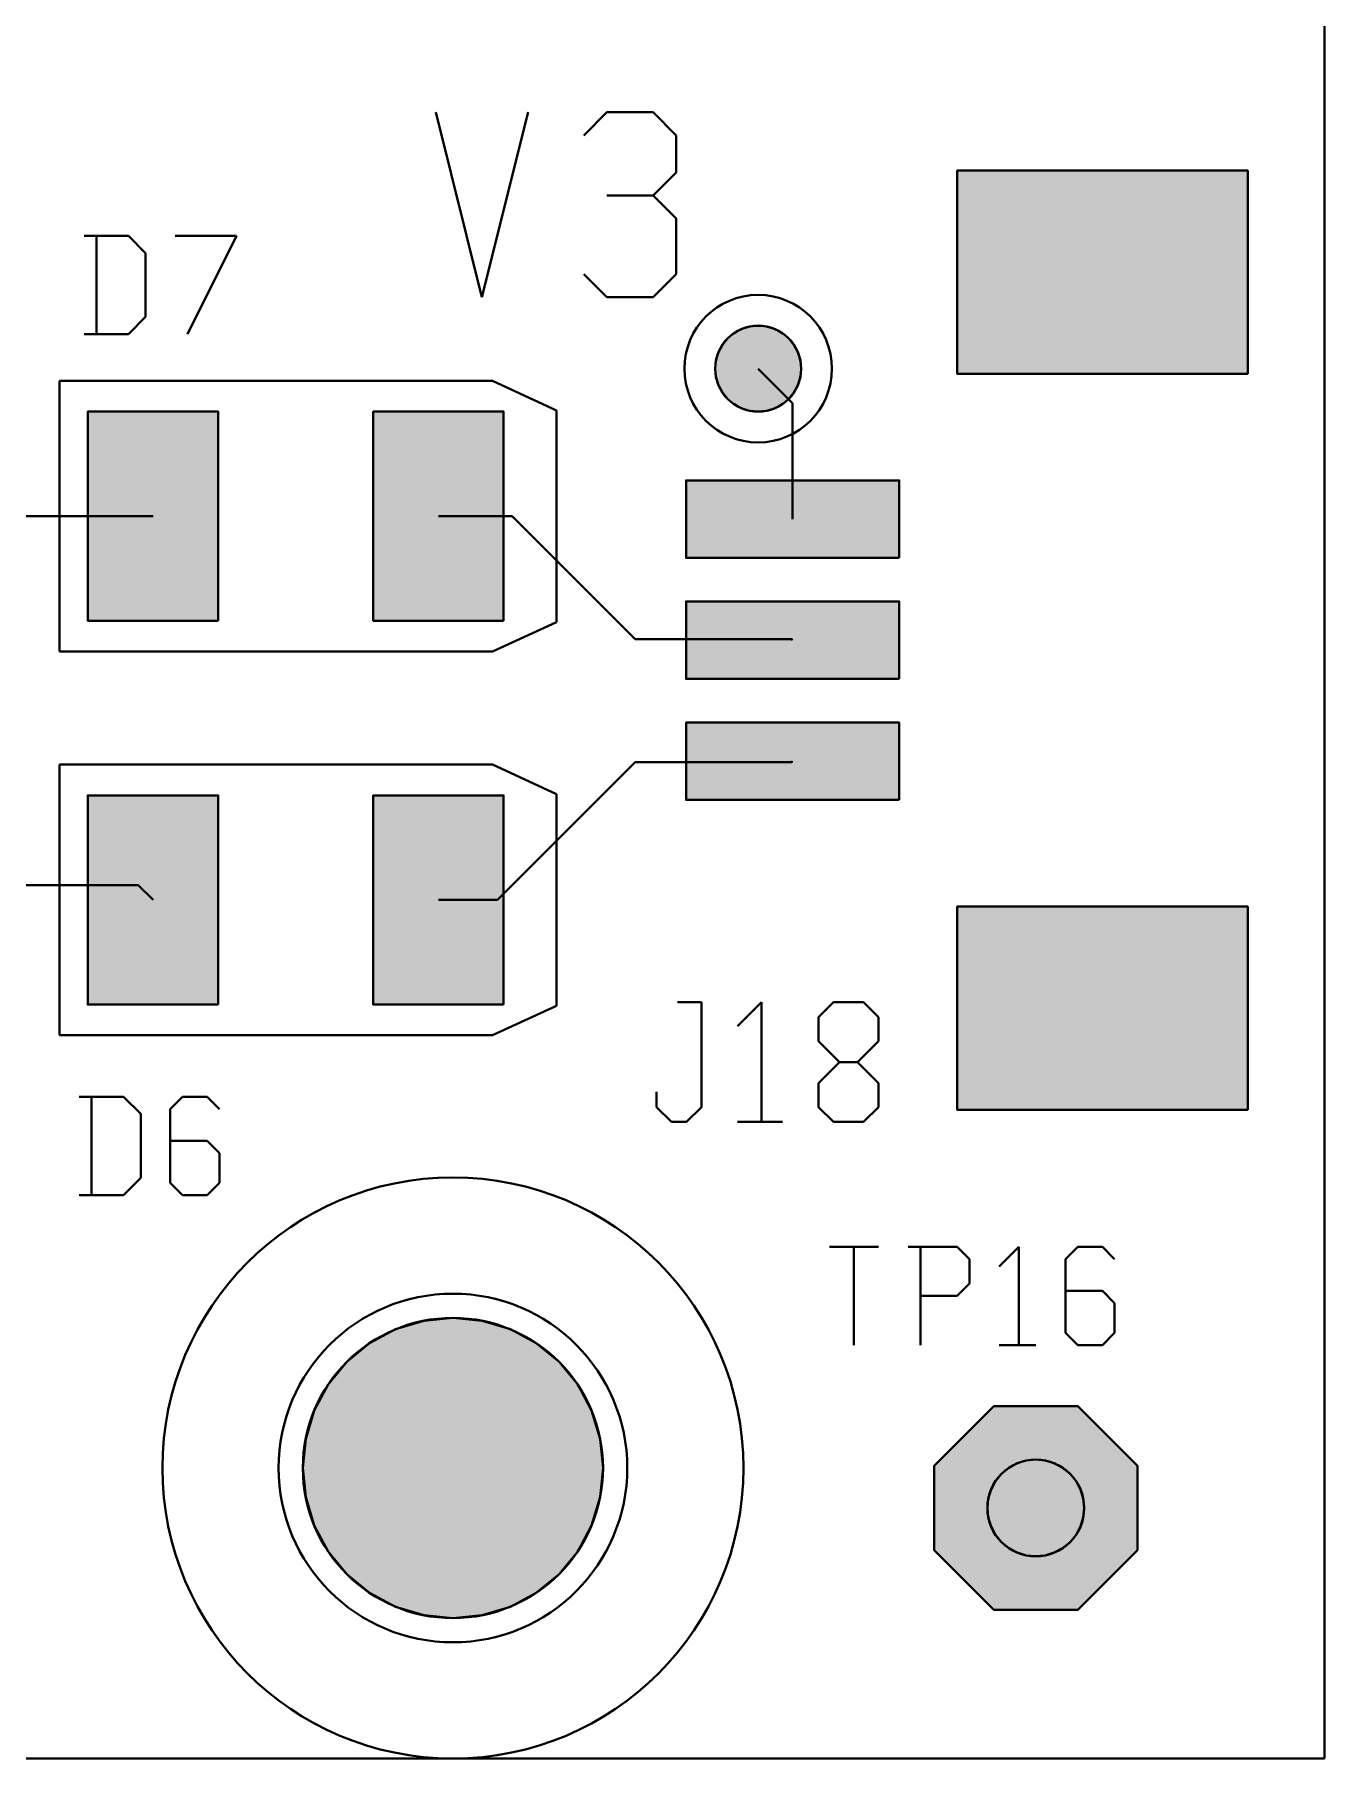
# Model space of a CAD drawing. Header units: millimetres. Extents: x 2 to 69.5, y 2.4 to 50.4.
# Drawn here: x 56.19 to 69.51, y 2.44 to 20.24 of the extents above; entities that cross this region are included whole.
import ezdxf

# ---------------------------------------------------------------- set-up
doc = ezdxf.new("R2010")
doc.units = ezdxf.units.MM
for name, color, linetype in [('bottom_copper', 7, 'Continuous'), ('bottom_silk', 7, 'Continuous'), ('drill_plated', 7, 'Continuous'), ('outline', 7, 'Continuous'), ('top_copper', 7, 'Continuous'), ('top_silk', 7, 'Continuous')]:
    doc.layers.add(name, color=color, linetype=linetype)

msp = doc.modelspace()

# ---------------------------------------------------------------- hatches: boundary and pattern name
at = {"layer": 'bottom_copper', "lineweight": 40}
for points in [[(64.095, 16.707), (64.07, 16.624), (64.029, 16.547), (63.973, 16.48), (63.906, 16.425), (63.829, 16.384), (63.746, 16.358), (63.659, 16.35), (63.572, 16.358), (63.489, 16.384), (63.412, 16.425), (63.345, 16.48), (63.289, 16.547), (63.248, 16.624), (63.223, 16.707), (63.215, 16.794), (63.223, 16.881), (63.248, 16.964), (63.289, 17.041), (63.345, 17.109), (63.412, 17.164), (63.489, 17.205), (63.572, 17.23), (63.659, 17.239), (63.746, 17.23), (63.829, 17.205), (63.906, 17.164), (63.973, 17.109), (64.029, 17.041), (64.07, 16.964), (64.095, 16.881), (64.103, 16.794), (64.095, 16.707)], [(62.027, 5.14), (61.939, 4.849), (61.796, 4.581), (61.603, 4.346), (61.368, 4.153), (61.1, 4.01), (60.809, 3.922), (60.507, 3.892), (60.205, 3.922), (59.914, 4.01), (59.646, 4.153), (59.411, 4.346), (59.218, 4.581), (59.075, 4.849), (58.987, 5.14), (58.957, 5.442), (58.987, 5.744), (59.075, 6.035), (59.218, 6.303), (59.411, 6.538), (59.646, 6.731), (59.914, 6.874), (60.205, 6.962), (60.507, 6.992), (60.809, 6.962), (61.1, 6.874), (61.368, 6.731), (61.603, 6.538), (61.796, 6.303), (61.939, 6.035), (62.027, 5.744), (62.057, 5.442), (62.027, 5.14)], [(67.576, 4.595), (66.96, 3.979), (66.091, 3.979), (65.476, 4.595), (65.476, 5.464), (66.091, 6.08), (66.96, 6.08), (67.576, 5.464), (67.576, 4.595)], [(67.016, 4.932), (66.988, 4.838), (66.941, 4.752), (66.879, 4.676), (66.803, 4.614), (66.717, 4.568), (66.623, 4.539), (66.526, 4.53), (66.428, 4.539), (66.334, 4.568), (66.248, 4.614), (66.172, 4.676), (66.11, 4.752), (66.064, 4.838), (66.035, 4.932), (66.026, 5.029), (66.035, 5.127), (66.064, 5.221), (66.11, 5.307), (66.172, 5.383), (66.248, 5.445), (66.334, 5.491), (66.428, 5.52), (66.526, 5.529), (66.623, 5.52), (66.717, 5.491), (66.803, 5.445), (66.879, 5.383), (66.941, 5.307), (66.988, 5.221), (67.016, 5.127), (67.026, 5.029), (67.016, 4.932)]]:
    msp.add_hatch(color=7, dxfattribs=at).paths.add_polyline_path(points, flags=0)
at = {"layer": 'drill_plated', "lineweight": 40}
for points in [[(64.095, 16.707), (64.07, 16.624), (64.029, 16.547), (63.973, 16.48), (63.906, 16.425), (63.829, 16.384), (63.746, 16.358), (63.659, 16.35), (63.572, 16.358), (63.489, 16.384), (63.412, 16.425), (63.345, 16.48), (63.289, 16.547), (63.248, 16.624), (63.223, 16.707), (63.215, 16.794), (63.223, 16.881), (63.248, 16.964), (63.289, 17.041), (63.345, 17.109), (63.412, 17.164), (63.489, 17.205), (63.572, 17.23), (63.659, 17.239), (63.746, 17.23), (63.829, 17.205), (63.906, 17.164), (63.973, 17.109), (64.029, 17.041), (64.07, 16.964), (64.095, 16.881), (64.103, 16.794), (64.095, 16.707)], [(62.027, 5.14), (61.939, 4.849), (61.796, 4.581), (61.603, 4.346), (61.368, 4.153), (61.1, 4.01), (60.809, 3.922), (60.507, 3.892), (60.205, 3.922), (59.914, 4.01), (59.646, 4.153), (59.411, 4.346), (59.218, 4.581), (59.075, 4.849), (58.987, 5.14), (58.957, 5.442), (58.987, 5.744), (59.075, 6.035), (59.218, 6.303), (59.411, 6.538), (59.646, 6.731), (59.914, 6.874), (60.205, 6.962), (60.507, 6.992), (60.809, 6.962), (61.1, 6.874), (61.368, 6.731), (61.603, 6.538), (61.796, 6.303), (61.939, 6.035), (62.027, 5.744), (62.057, 5.442), (62.027, 5.14)], [(67.016, 4.932), (66.988, 4.838), (66.941, 4.752), (66.879, 4.676), (66.803, 4.614), (66.717, 4.568), (66.623, 4.539), (66.526, 4.53), (66.428, 4.539), (66.334, 4.568), (66.248, 4.614), (66.172, 4.676), (66.11, 4.752), (66.064, 4.838), (66.035, 4.932), (66.026, 5.029), (66.035, 5.127), (66.064, 5.221), (66.11, 5.307), (66.172, 5.383), (66.248, 5.445), (66.334, 5.491), (66.428, 5.52), (66.526, 5.529), (66.623, 5.52), (66.717, 5.491), (66.803, 5.445), (66.879, 5.383), (66.941, 5.307), (66.988, 5.221), (67.016, 5.127), (67.026, 5.029), (67.016, 4.932)]]:
    msp.add_hatch(color=7, dxfattribs=at).paths.add_polyline_path(points, flags=0)
at = {"layer": 'top_copper', "lineweight": 40}
for points in [[(68.715, 16.74), (65.715, 16.74), (65.715, 18.84), (68.715, 18.84), (68.715, 16.74)], [(64.095, 16.707), (64.07, 16.624), (64.029, 16.547), (63.973, 16.48), (63.906, 16.425), (63.829, 16.384), (63.746, 16.358), (63.659, 16.35), (63.572, 16.358), (63.489, 16.384), (63.412, 16.425), (63.345, 16.48), (63.289, 16.547), (63.248, 16.624), (63.223, 16.707), (63.215, 16.794), (63.223, 16.881), (63.248, 16.964), (63.289, 17.041), (63.345, 17.109), (63.412, 17.164), (63.489, 17.205), (63.572, 17.23), (63.659, 17.239), (63.746, 17.23), (63.829, 17.205), (63.906, 17.164), (63.973, 17.109), (64.029, 17.041), (64.07, 16.964), (64.095, 16.881), (64.103, 16.794), (64.095, 16.707)], [(58.084, 14.191), (56.737, 14.191), (56.737, 16.35), (58.084, 16.35), (58.084, 14.191)], [(61.03, 14.191), (59.684, 14.191), (59.684, 16.35), (61.03, 16.35), (61.03, 14.191)], [(65.115, 14.84), (62.915, 14.84), (62.915, 15.64), (65.115, 15.64), (65.115, 14.84)], [(65.115, 13.59), (62.915, 13.59), (62.915, 14.39), (65.115, 14.39), (65.115, 13.59)], [(65.115, 12.34), (62.915, 12.34), (62.915, 13.14), (65.115, 13.14), (65.115, 12.34)], [(58.084, 10.228), (56.737, 10.228), (56.737, 12.387), (58.084, 12.387), (58.084, 10.228)], [(61.03, 10.228), (59.684, 10.228), (59.684, 12.387), (61.03, 12.387), (61.03, 10.228)], [(68.715, 9.14), (65.715, 9.14), (65.715, 11.24), (68.715, 11.24), (68.715, 9.14)], [(62.027, 5.14), (61.939, 4.849), (61.796, 4.581), (61.603, 4.346), (61.368, 4.153), (61.1, 4.01), (60.809, 3.922), (60.507, 3.892), (60.205, 3.922), (59.914, 4.01), (59.646, 4.153), (59.411, 4.346), (59.218, 4.581), (59.075, 4.849), (58.987, 5.14), (58.957, 5.442), (58.987, 5.744), (59.075, 6.035), (59.218, 6.303), (59.411, 6.538), (59.646, 6.731), (59.914, 6.874), (60.205, 6.962), (60.507, 6.992), (60.809, 6.962), (61.1, 6.874), (61.368, 6.731), (61.603, 6.538), (61.796, 6.303), (61.939, 6.035), (62.027, 5.744), (62.057, 5.442), (62.027, 5.14)], [(67.576, 4.595), (66.96, 3.979), (66.091, 3.979), (65.476, 4.595), (65.476, 5.464), (66.091, 6.08), (66.96, 6.08), (67.576, 5.464), (67.576, 4.595)], [(67.016, 4.932), (66.988, 4.838), (66.941, 4.752), (66.879, 4.676), (66.803, 4.614), (66.717, 4.568), (66.623, 4.539), (66.526, 4.53), (66.428, 4.539), (66.334, 4.568), (66.248, 4.614), (66.172, 4.676), (66.11, 4.752), (66.064, 4.838), (66.035, 4.932), (66.026, 5.029), (66.035, 5.127), (66.064, 5.221), (66.11, 5.307), (66.172, 5.383), (66.248, 5.445), (66.334, 5.491), (66.428, 5.52), (66.526, 5.529), (66.623, 5.52), (66.717, 5.491), (66.803, 5.445), (66.879, 5.383), (66.941, 5.307), (66.988, 5.221), (67.016, 5.127), (67.026, 5.029), (67.016, 4.932)]]:
    msp.add_hatch(color=7, dxfattribs=at).paths.add_polyline_path(points, flags=0)

# ---------------------------------------------------------------- linework, layer by layer
at = {"layer": 'bottom_copper', "color": 7, "lineweight": 40}
for p, q in [((66.091, 6.08), (65.476, 5.464)), ((66.96, 6.08), (66.091, 6.08)), ((67.576, 5.464), (66.96, 6.08)), ((65.476, 5.464), (65.476, 4.595)), ((67.576, 4.595), (67.576, 5.464)), ((65.476, 4.595), (66.091, 3.979)), ((66.96, 3.979), (67.576, 4.595)), ((66.091, 3.979), (66.96, 3.979))]:
    msp.add_line(p, q, dxfattribs=at)
for points in [[(64.095, 16.707), (64.07, 16.624), (64.029, 16.547), (63.973, 16.48), (63.906, 16.425), (63.829, 16.384), (63.746, 16.358), (63.659, 16.35), (63.572, 16.358), (63.489, 16.384), (63.412, 16.425), (63.345, 16.48), (63.289, 16.547), (63.248, 16.624), (63.223, 16.707), (63.215, 16.794), (63.223, 16.881), (63.248, 16.964), (63.289, 17.041), (63.345, 17.109), (63.412, 17.164), (63.489, 17.205), (63.572, 17.23), (63.659, 17.239), (63.746, 17.23), (63.829, 17.205), (63.906, 17.164), (63.973, 17.109), (64.029, 17.041), (64.07, 16.964), (64.095, 16.881), (64.103, 16.794), (64.095, 16.707)], [(62.027, 5.14), (61.939, 4.849), (61.796, 4.581), (61.603, 4.346), (61.368, 4.153), (61.1, 4.01), (60.809, 3.922), (60.507, 3.892), (60.205, 3.922), (59.914, 4.01), (59.646, 4.153), (59.411, 4.346), (59.218, 4.581), (59.075, 4.849), (58.987, 5.14), (58.957, 5.442), (58.987, 5.744), (59.075, 6.035), (59.218, 6.303), (59.411, 6.538), (59.646, 6.731), (59.914, 6.874), (60.205, 6.962), (60.507, 6.992), (60.809, 6.962), (61.1, 6.874), (61.368, 6.731), (61.603, 6.538), (61.796, 6.303), (61.939, 6.035), (62.027, 5.744), (62.057, 5.442), (62.027, 5.14)], [(67.576, 4.595), (66.96, 3.979), (66.091, 3.979), (65.476, 4.595), (65.476, 5.464), (66.091, 6.08), (66.96, 6.08), (67.576, 5.464), (67.576, 4.595)], [(67.016, 4.932), (66.988, 4.838), (66.941, 4.752), (66.879, 4.676), (66.803, 4.614), (66.717, 4.568), (66.623, 4.539), (66.526, 4.53), (66.428, 4.539), (66.334, 4.568), (66.248, 4.614), (66.172, 4.676), (66.11, 4.752), (66.064, 4.838), (66.035, 4.932), (66.026, 5.029), (66.035, 5.127), (66.064, 5.221), (66.11, 5.307), (66.172, 5.383), (66.248, 5.445), (66.334, 5.491), (66.428, 5.52), (66.526, 5.529), (66.623, 5.52), (66.717, 5.491), (66.803, 5.445), (66.879, 5.383), (66.941, 5.307), (66.988, 5.221), (67.016, 5.127), (67.026, 5.029), (67.016, 4.932)]]:
    msp.add_lwpolyline(points, close=True, dxfattribs=at)
for centre, major_axis in [((63.659, 16.794), (0.762, 0)), ((63.659, 16.794), (0.444, 0)), ((60.507, 5.442), (1.8, 0)), ((60.507, 5.442), (1.55, 0)), ((66.526, 5.029), (0.5, 0))]:
    msp.add_ellipse(centre, major_axis=major_axis, ratio=1, dxfattribs=at)
at = {"layer": 'bottom_silk', "color": 7, "lineweight": 40}
for p, q in [((69.507, 2.442), (69.507, 50.442)), ((2.007, 2.442), (69.507, 2.442))]:
    msp.add_line(p, q, dxfattribs=at)
at = {"layer": 'drill_plated', "color": 7, "lineweight": 40}
for points in [[(64.095, 16.707), (64.07, 16.624), (64.029, 16.547), (63.973, 16.48), (63.906, 16.425), (63.829, 16.384), (63.746, 16.358), (63.659, 16.35), (63.572, 16.358), (63.489, 16.384), (63.412, 16.425), (63.345, 16.48), (63.289, 16.547), (63.248, 16.624), (63.223, 16.707), (63.215, 16.794), (63.223, 16.881), (63.248, 16.964), (63.289, 17.041), (63.345, 17.109), (63.412, 17.164), (63.489, 17.205), (63.572, 17.23), (63.659, 17.239), (63.746, 17.23), (63.829, 17.205), (63.906, 17.164), (63.973, 17.109), (64.029, 17.041), (64.07, 16.964), (64.095, 16.881), (64.103, 16.794), (64.095, 16.707)], [(62.027, 5.14), (61.939, 4.849), (61.796, 4.581), (61.603, 4.346), (61.368, 4.153), (61.1, 4.01), (60.809, 3.922), (60.507, 3.892), (60.205, 3.922), (59.914, 4.01), (59.646, 4.153), (59.411, 4.346), (59.218, 4.581), (59.075, 4.849), (58.987, 5.14), (58.957, 5.442), (58.987, 5.744), (59.075, 6.035), (59.218, 6.303), (59.411, 6.538), (59.646, 6.731), (59.914, 6.874), (60.205, 6.962), (60.507, 6.992), (60.809, 6.962), (61.1, 6.874), (61.368, 6.731), (61.603, 6.538), (61.796, 6.303), (61.939, 6.035), (62.027, 5.744), (62.057, 5.442), (62.027, 5.14)], [(67.016, 4.932), (66.988, 4.838), (66.941, 4.752), (66.879, 4.676), (66.803, 4.614), (66.717, 4.568), (66.623, 4.539), (66.526, 4.53), (66.428, 4.539), (66.334, 4.568), (66.248, 4.614), (66.172, 4.676), (66.11, 4.752), (66.064, 4.838), (66.035, 4.932), (66.026, 5.029), (66.035, 5.127), (66.064, 5.221), (66.11, 5.307), (66.172, 5.383), (66.248, 5.445), (66.334, 5.491), (66.428, 5.52), (66.526, 5.529), (66.623, 5.52), (66.717, 5.491), (66.803, 5.445), (66.879, 5.383), (66.941, 5.307), (66.988, 5.221), (67.016, 5.127), (67.026, 5.029), (67.016, 4.932)]]:
    msp.add_lwpolyline(points, close=True, dxfattribs=at)
for centre, major_axis in [((63.659, 16.794), (0.444, 0)), ((60.507, 5.442), (1.55, 0)), ((66.526, 5.029), (0.5, 0))]:
    msp.add_ellipse(centre, major_axis=major_axis, ratio=1, dxfattribs=at)
at = {"layer": 'outline', "color": 7, "lineweight": 40}
for p, q in [((69.507, 2.442), (69.507, 50.442)), ((2.007, 2.442), (69.507, 2.442))]:
    msp.add_line(p, q, dxfattribs=at)
at = {"layer": 'top_copper', "color": 7, "lineweight": 40}
for p, q in [((65.715, 18.84), (65.715, 16.74)), ((68.715, 18.84), (65.715, 18.84)), ((68.715, 16.74), (68.715, 18.84)), ((64.015, 16.438), (63.659, 16.794)), ((65.715, 16.74), (68.715, 16.74)), ((64.015, 15.24), (64.015, 16.438)), ((58.084, 16.35), (56.737, 16.35)), ((56.737, 16.35), (56.737, 14.191)), ((58.084, 14.191), (58.084, 16.35)), ((61.03, 16.35), (59.684, 16.35)), ((59.684, 16.35), (59.684, 14.191)), ((61.03, 14.191), (61.03, 16.35)), ((62.915, 15.64), (62.915, 14.84)), ((65.115, 15.64), (62.915, 15.64)), ((65.115, 14.84), (65.115, 15.64)), ((54.769, 15.27), (57.411, 15.27)), ((60.357, 15.27), (61.119, 15.27)), ((61.119, 15.27), (62.389, 14)), ((62.915, 14.84), (65.115, 14.84)), ((62.915, 14.39), (62.915, 13.59)), ((65.115, 14.39), (62.915, 14.39)), ((65.115, 13.59), (65.115, 14.39)), ((56.737, 14.191), (58.084, 14.191)), ((59.684, 14.191), (61.03, 14.191)), ((62.389, 14), (64.005, 14)), ((64.005, 14), (64.015, 13.99)), ((62.915, 13.59), (65.115, 13.59)), ((62.915, 13.14), (62.915, 12.34)), ((65.115, 13.14), (62.915, 13.14)), ((65.115, 12.34), (65.115, 13.14)), ((60.967, 11.308), (62.389, 12.73)), ((62.389, 12.73), (64.005, 12.73)), ((64.005, 12.73), (64.015, 12.74)), ((58.084, 12.387), (56.737, 12.387)), ((56.737, 12.387), (56.737, 10.228)), ((58.084, 10.228), (58.084, 12.387)), ((61.03, 12.387), (59.684, 12.387)), ((59.684, 12.387), (59.684, 10.228)), ((61.03, 10.228), (61.03, 12.387)), ((62.915, 12.34), (65.115, 12.34)), ((55.531, 11.46), (57.258, 11.46)), ((57.258, 11.46), (57.411, 11.308)), ((60.357, 11.308), (60.967, 11.308)), ((65.715, 11.24), (65.715, 9.14)), ((68.715, 11.24), (65.715, 11.24)), ((68.715, 9.14), (68.715, 11.24)), ((56.737, 10.228), (58.084, 10.228)), ((59.684, 10.228), (61.03, 10.228)), ((65.715, 9.14), (68.715, 9.14)), ((66.091, 6.08), (65.476, 5.464)), ((66.96, 6.08), (66.091, 6.08)), ((67.576, 5.464), (66.96, 6.08)), ((65.476, 5.464), (65.476, 4.595)), ((67.576, 4.595), (67.576, 5.464)), ((65.476, 4.595), (66.091, 3.979)), ((66.96, 3.979), (67.576, 4.595)), ((66.091, 3.979), (66.96, 3.979))]:
    msp.add_line(p, q, dxfattribs=at)
for points in [[(68.715, 16.74), (65.715, 16.74), (65.715, 18.84), (68.715, 18.84), (68.715, 16.74)], [(64.095, 16.707), (64.07, 16.624), (64.029, 16.547), (63.973, 16.48), (63.906, 16.425), (63.829, 16.384), (63.746, 16.358), (63.659, 16.35), (63.572, 16.358), (63.489, 16.384), (63.412, 16.425), (63.345, 16.48), (63.289, 16.547), (63.248, 16.624), (63.223, 16.707), (63.215, 16.794), (63.223, 16.881), (63.248, 16.964), (63.289, 17.041), (63.345, 17.109), (63.412, 17.164), (63.489, 17.205), (63.572, 17.23), (63.659, 17.239), (63.746, 17.23), (63.829, 17.205), (63.906, 17.164), (63.973, 17.109), (64.029, 17.041), (64.07, 16.964), (64.095, 16.881), (64.103, 16.794), (64.095, 16.707)], [(58.084, 14.191), (56.737, 14.191), (56.737, 16.35), (58.084, 16.35), (58.084, 14.191)], [(61.03, 14.191), (59.684, 14.191), (59.684, 16.35), (61.03, 16.35), (61.03, 14.191)], [(65.115, 14.84), (62.915, 14.84), (62.915, 15.64), (65.115, 15.64), (65.115, 14.84)], [(65.115, 13.59), (62.915, 13.59), (62.915, 14.39), (65.115, 14.39), (65.115, 13.59)], [(65.115, 12.34), (62.915, 12.34), (62.915, 13.14), (65.115, 13.14), (65.115, 12.34)], [(58.084, 10.228), (56.737, 10.228), (56.737, 12.387), (58.084, 12.387), (58.084, 10.228)], [(61.03, 10.228), (59.684, 10.228), (59.684, 12.387), (61.03, 12.387), (61.03, 10.228)], [(68.715, 9.14), (65.715, 9.14), (65.715, 11.24), (68.715, 11.24), (68.715, 9.14)], [(62.027, 5.14), (61.939, 4.849), (61.796, 4.581), (61.603, 4.346), (61.368, 4.153), (61.1, 4.01), (60.809, 3.922), (60.507, 3.892), (60.205, 3.922), (59.914, 4.01), (59.646, 4.153), (59.411, 4.346), (59.218, 4.581), (59.075, 4.849), (58.987, 5.14), (58.957, 5.442), (58.987, 5.744), (59.075, 6.035), (59.218, 6.303), (59.411, 6.538), (59.646, 6.731), (59.914, 6.874), (60.205, 6.962), (60.507, 6.992), (60.809, 6.962), (61.1, 6.874), (61.368, 6.731), (61.603, 6.538), (61.796, 6.303), (61.939, 6.035), (62.027, 5.744), (62.057, 5.442), (62.027, 5.14)], [(67.576, 4.595), (66.96, 3.979), (66.091, 3.979), (65.476, 4.595), (65.476, 5.464), (66.091, 6.08), (66.96, 6.08), (67.576, 5.464), (67.576, 4.595)], [(67.016, 4.932), (66.988, 4.838), (66.941, 4.752), (66.879, 4.676), (66.803, 4.614), (66.717, 4.568), (66.623, 4.539), (66.526, 4.53), (66.428, 4.539), (66.334, 4.568), (66.248, 4.614), (66.172, 4.676), (66.11, 4.752), (66.064, 4.838), (66.035, 4.932), (66.026, 5.029), (66.035, 5.127), (66.064, 5.221), (66.11, 5.307), (66.172, 5.383), (66.248, 5.445), (66.334, 5.491), (66.428, 5.52), (66.526, 5.529), (66.623, 5.52), (66.717, 5.491), (66.803, 5.445), (66.879, 5.383), (66.941, 5.307), (66.988, 5.221), (67.016, 5.127), (67.026, 5.029), (67.016, 4.932)]]:
    msp.add_lwpolyline(points, close=True, dxfattribs=at)
for centre, major_axis in [((63.659, 16.794), (0.762, 0)), ((63.659, 16.794), (0.444, 0)), ((60.507, 5.442), (1.8, 0)), ((60.507, 5.442), (1.55, 0)), ((66.526, 5.029), (0.5, 0))]:
    msp.add_ellipse(centre, major_axis=major_axis, ratio=1, dxfattribs=at)
at = {"layer": 'top_silk', "color": 7, "lineweight": 40}
for p, q in [((69.507, 50.442), (69.507, 2.442)), ((60.33, 19.441), (60.807, 17.531)), ((60.807, 17.531), (61.285, 19.441)), ((61.858, 19.203), (62.097, 19.441)), ((62.097, 19.441), (62.574, 19.441)), ((62.574, 19.441), (62.813, 19.203)), ((62.813, 19.203), (62.813, 18.82)), ((62.813, 18.82), (62.574, 18.582)), ((62.097, 18.582), (62.574, 18.582)), ((62.813, 18.343), (62.574, 18.582)), ((62.813, 18.343), (62.813, 17.77)), ((56.699, 18.166), (57.157, 18.166)), ((56.826, 18.166), (56.826, 17.15)), ((57.157, 18.166), (57.334, 17.988)), ((57.639, 18.166), (58.274, 18.166)), ((57.766, 17.15), (58.274, 18.166)), ((57.334, 17.988), (57.334, 17.328)), ((61.858, 17.77), (62.097, 17.531)), ((62.574, 17.531), (62.813, 17.77)), ((62.097, 17.531), (62.574, 17.531)), ((57.157, 17.15), (57.334, 17.328)), ((56.699, 17.15), (57.157, 17.15)), ((56.445, 16.667), (56.445, 13.873)), ((56.445, 16.667), (60.916, 16.667)), ((61.576, 16.362), (60.916, 16.667)), ((61.576, 16.362), (61.576, 14.178)), ((60.916, 13.873), (61.576, 14.178)), ((56.445, 13.873), (60.916, 13.873)), ((56.445, 12.705), (60.916, 12.705)), ((56.445, 12.705), (56.445, 9.911)), ((61.576, 12.4), (60.916, 12.705)), ((61.576, 12.4), (61.576, 10.216)), ((60.916, 9.911), (61.576, 10.216)), ((62.826, 10.254), (63.074, 10.254)), ((63.074, 10.254), (63.074, 9.169)), ((63.446, 10.006), (63.694, 10.254)), ((63.694, 10.254), (63.694, 9.015)), ((64.282, 10.099), (64.437, 10.254)), ((64.437, 10.254), (64.747, 10.254)), ((64.747, 10.254), (64.902, 10.099)), ((64.282, 10.099), (64.282, 9.851)), ((64.902, 10.099), (64.902, 9.851)), ((56.445, 9.911), (60.916, 9.911)), ((64.282, 9.851), (64.499, 9.634)), ((64.685, 9.634), (64.902, 9.851)), ((64.282, 9.417), (64.499, 9.634)), ((64.499, 9.634), (64.685, 9.634)), ((64.685, 9.634), (64.902, 9.417)), ((56.649, 9.276), (57.106, 9.276)), ((56.776, 9.276), (56.776, 8.26)), ((57.106, 9.276), (57.284, 9.098)), ((57.588, 9.149), (57.715, 9.276)), ((57.715, 9.276), (57.969, 9.276)), ((57.969, 9.276), (58.096, 9.149)), ((62.609, 9.169), (62.609, 9.325)), ((64.282, 9.417), (64.282, 9.169)), ((64.902, 9.417), (64.902, 9.169)), ((57.284, 9.098), (57.284, 8.438)), ((57.588, 9.149), (57.588, 8.387)), ((62.609, 9.169), (62.764, 9.015)), ((62.919, 9.015), (63.074, 9.169)), ((64.282, 9.169), (64.437, 9.015)), ((64.747, 9.015), (64.902, 9.169)), ((62.764, 9.015), (62.919, 9.015)), ((63.446, 9.015), (63.91, 9.015)), ((64.437, 9.015), (64.747, 9.015)), ((57.588, 8.819), (57.969, 8.819)), ((57.969, 8.819), (58.096, 8.692)), ((58.096, 8.692), (58.096, 8.387)), ((57.106, 8.26), (57.284, 8.438)), ((57.588, 8.387), (57.715, 8.26)), ((57.969, 8.26), (58.096, 8.387)), ((56.649, 8.26), (57.106, 8.26)), ((57.715, 8.26), (57.969, 8.26)), ((64.394, 7.727), (64.902, 7.727)), ((64.648, 7.727), (64.648, 6.711)), ((65.207, 7.727), (65.715, 7.727)), ((65.334, 7.727), (65.334, 6.711)), ((65.715, 7.727), (65.842, 7.6)), ((66.146, 7.524), (66.35, 7.727)), ((66.35, 7.727), (66.35, 6.711)), ((66.832, 7.6), (66.959, 7.727)), ((66.959, 7.727), (67.213, 7.727)), ((67.213, 7.727), (67.34, 7.6)), ((65.842, 7.6), (65.842, 7.346)), ((66.832, 7.6), (66.832, 6.838)), ((65.715, 7.219), (65.842, 7.346)), ((65.334, 7.219), (65.715, 7.219)), ((66.832, 7.27), (67.213, 7.27)), ((67.213, 7.27), (67.34, 7.143)), ((67.34, 7.143), (67.34, 6.838)), ((66.832, 6.838), (66.959, 6.711)), ((67.213, 6.711), (67.34, 6.838)), ((66.146, 6.711), (66.527, 6.711)), ((66.959, 6.711), (67.213, 6.711)), ((69.507, 2.442), (2.007, 2.442))]:
    msp.add_line(p, q, dxfattribs=at)
msp.add_ellipse((60.507, 5.442), major_axis=(3, 0), ratio=1, dxfattribs=at)

doc.saveas('drawing.dxf')
